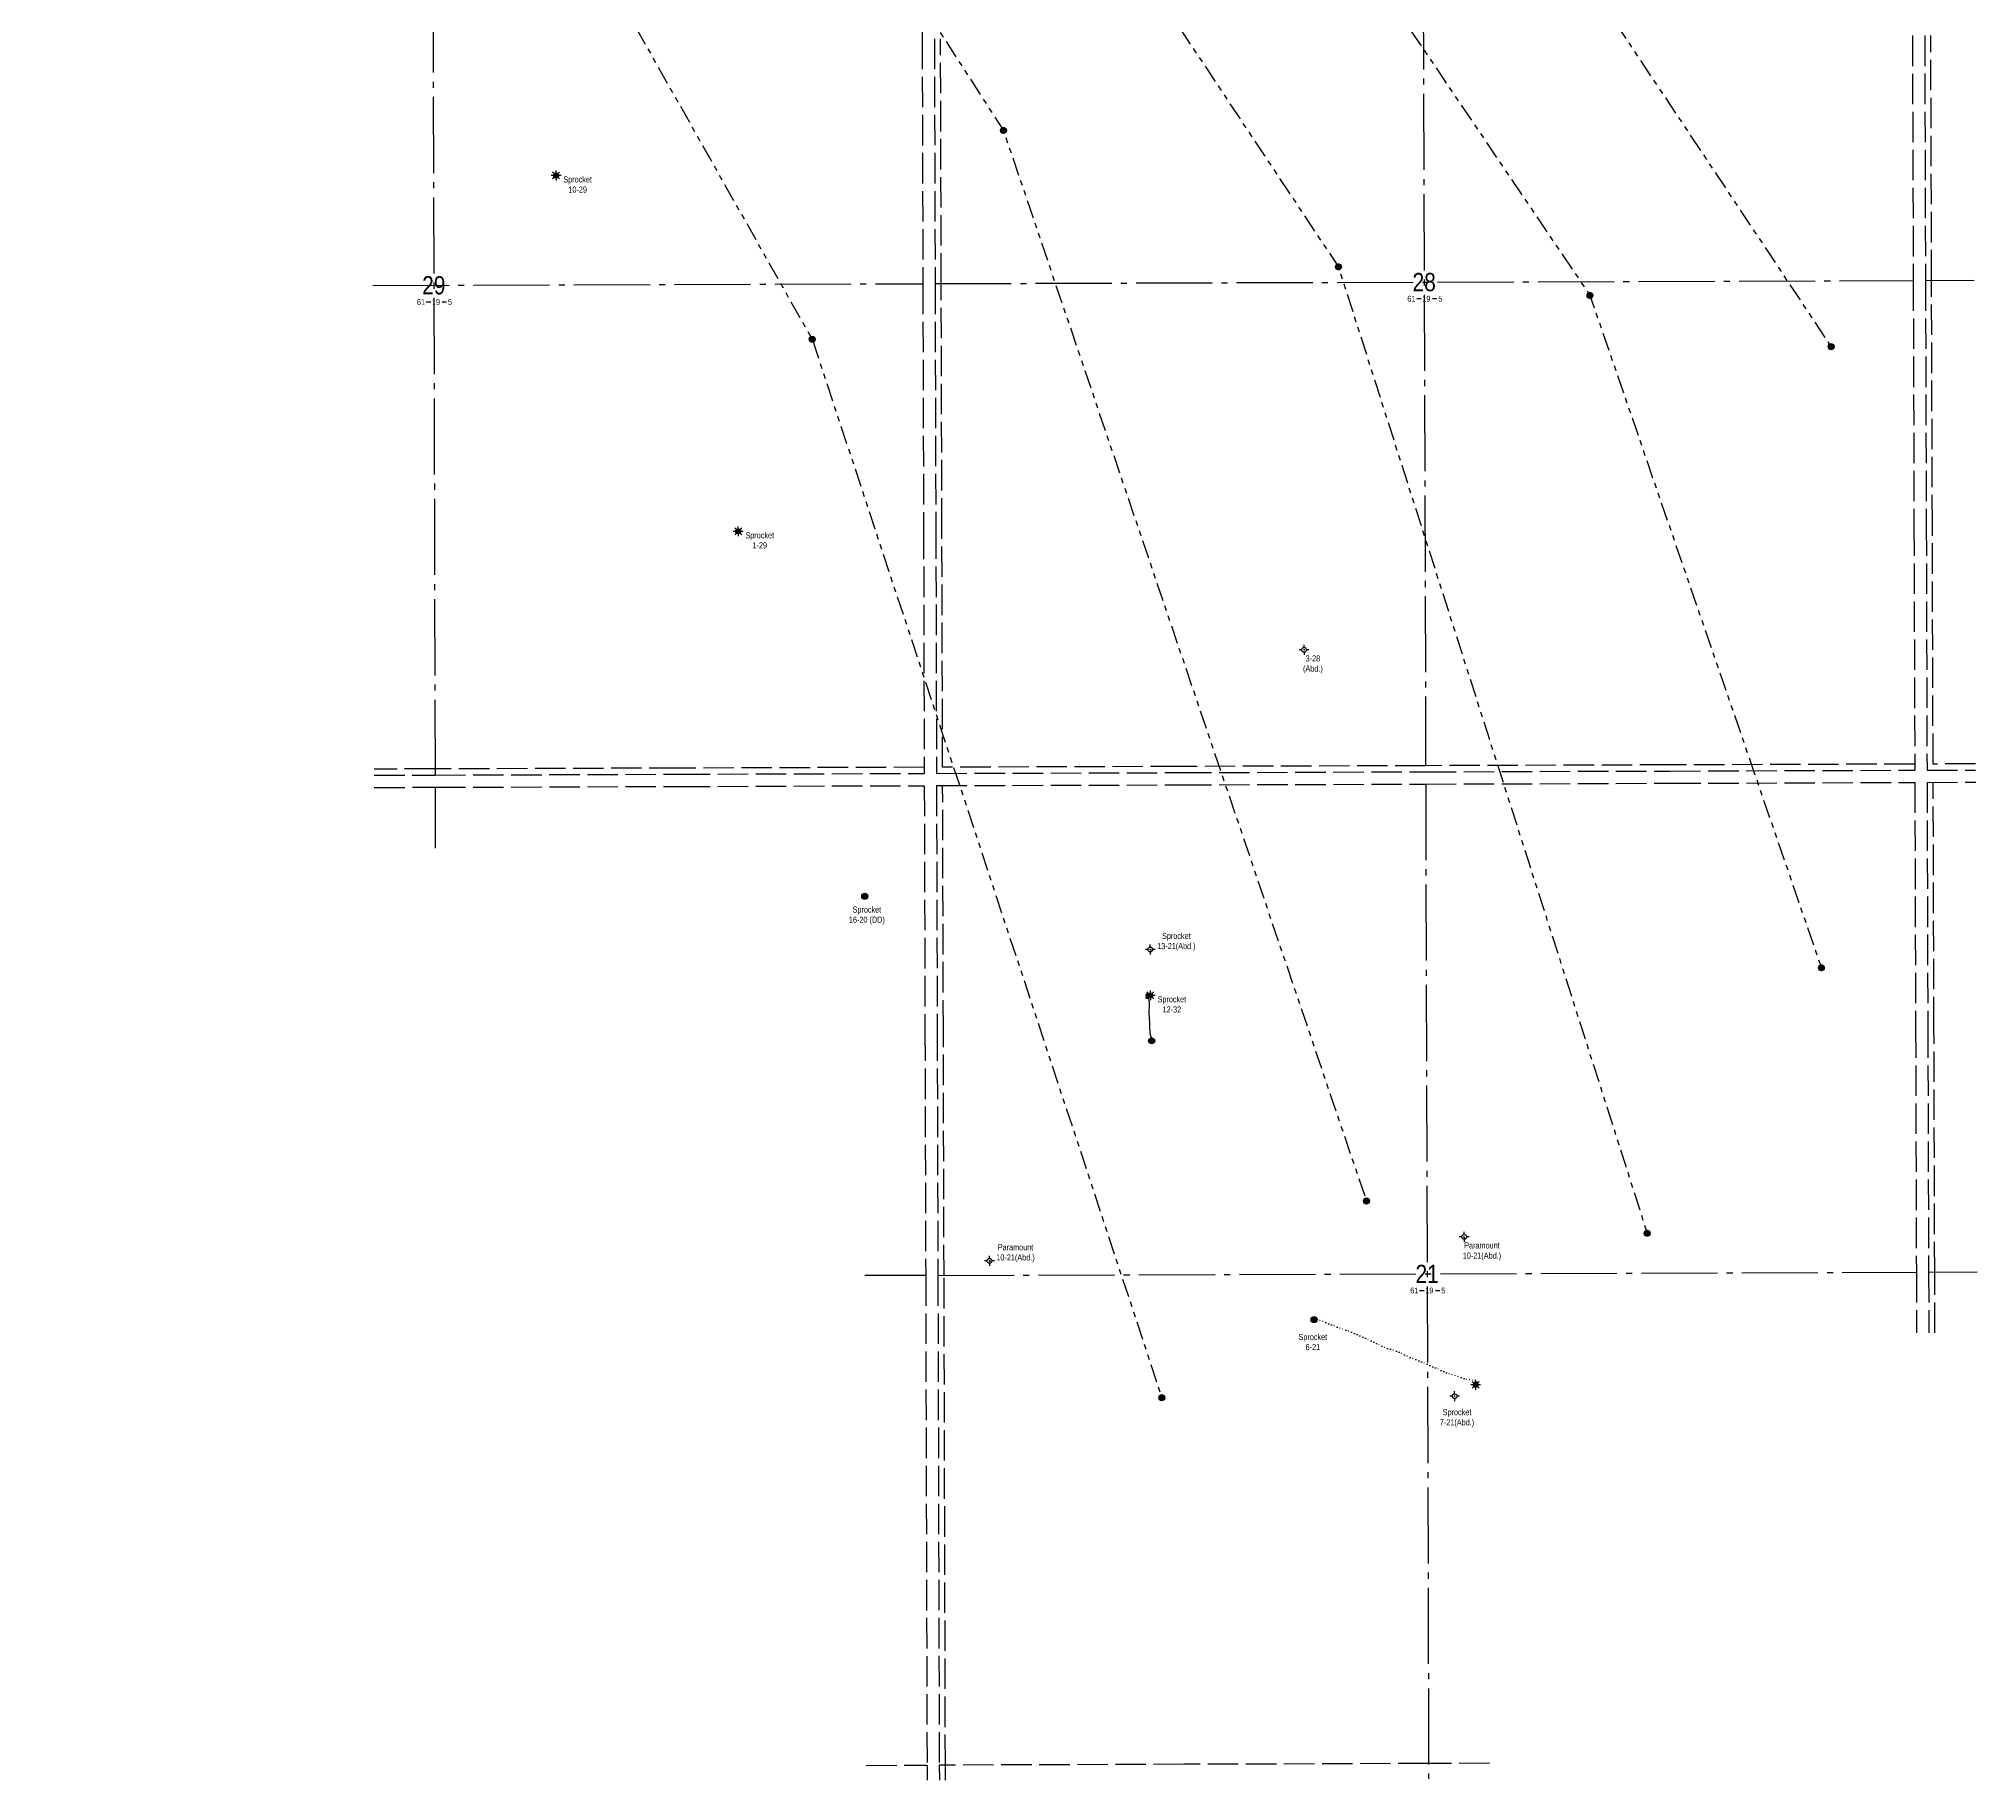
# Model space of a CAD drawing. Extents: x 508832 to 545988, y 6015023 to 6034705.
# Drawn here: x 511461 to 514644, y 6015023 to 6017883 of the extents above; entities that cross this region are included whole.
import ezdxf
from ezdxf.enums import TextEntityAlignment as Align

# ---------------------------------------------------------------- set-up
doc = ezdxf.new("R2010")
doc.units = 0
doc.header["$LTSCALE"] = 5
doc.header["$PDSIZE"] = 0.5
for name, pattern in [('foc-DOT', [1, 0.2, -0.8]), ('foc-DRILLPATH', [14.75, 6, -1.75, 1.75, -1.75, 1.75, -1.75]), ('foc-QUARTERLINE', [33, 25, -3, 2, -3]), ('foc-UNSURVEYED', [12.5, 10, -2.5])]:
    doc.linetypes.add(name, pattern=pattern)
for name, color, linetype in [('10', 1, 'Continuous'), ('9', 3, 'Continuous'), ('ABADATA-DRILL', 8, 'foc-DOT'), ('ABADATA-DRILL-T', 8, 'Continuous'), ('AS-UNDERLAY-H', 141, 'Continuous'), ('DETAIL-HZ-Existing', 8, 'foc-DOT'), ('F-WS-S', 190, 'Continuous'), ('L-MON', 1, 'Continuous'), ('L-QSEC', 8, 'foc-QUARTERLINE'), ('L-SECLBL', 7, 'Continuous'), ('L-USEC', 7, 'foc-UNSURVEYED'), ('locations_3657e79d-6321-4', 7, 'Continuous'), ('P-PDRILLPATH', 12, 'foc-DRILLPATH')]:
    doc.layers.add(name, color=color, linetype=linetype)
doc.layers.add('oil_and_gas_wells_dh', color=7, linetype='Continuous', true_color=0x03aae1)
doc.styles.add('80L', font='ARIALN.TTF', dxfattribs={"height": 10})
doc.styles.add('SIMPLEX', font='ARIALN.TTF')

# ---------------------------------------------------------------- blocks, each defined once
blk = doc.blocks.new('L-SECLBL')
at = {"layer": '9', "color": 7}
for p, q in [((-5.1, -27.8), (-12.3, -27.8)), ((20.7, -27.8), (13.5, -27.8))]:
    blk.add_line(p, q, dxfattribs=at)
at = {"layer": '10', "color": 2, "style": 'SIMPLEX'}
blk.add_attdef('SEC', text='', height=30, dxfattribs=at).set_placement((0, 0), align=Align.MIDDLE)
at = {"layer": '10', "color": 5, "style": '80L'}
blk.add_attdef('TWP', text='', height=9.5, dxfattribs=at).set_placement((-14.4, -27.4), align=Align.MIDDLE_RIGHT)
blk.add_attdef('RGE', text='', height=9.5, dxfattribs=at).set_placement((3.6, -27.4), align=Align.MIDDLE_CENTER)
blk.add_attdef('MER', text='', height=9.5, dxfattribs=at).set_placement((23.2, -27.4), align=Align.MIDDLE_LEFT)
blk = doc.blocks.new('Gabd')
for p, q in [((-0.81, 0), (-1.62, 0)), ((0, 0.81), (0, 1.62)), ((1.62, 0), (0.81, 0)), ((0, -0.81), (0, -1.62))]:
    blk.add_line(p, q)
blk.add_circle((0, 0), 0.8)
blk = doc.blocks.new('GAS')
h = blk.add_hatch(color=255)
h.dxf.hatch_style = 1
edge = h.paths.add_edge_path()
edge.add_arc((0, 0), 0.9, 0, 360)
for p, q in [((-0.81, 0), (-1.62, 0)), ((-0.57, 0.57), (-1.14, 1.14)), ((0, 0.81), (0, 1.62)), ((0.57, 0.57), (1.14, 1.14)), ((1.62, 0), (0.81, 0)), ((-0.57, -0.57), (-1.14, -1.14)), ((0, -0.81), (0, -1.62)), ((1.14, -1.14), (0.57, -0.57))]:
    blk.add_line(p, q)
blk.add_circle((0, 0), 0.8)
blk = doc.blocks.new('BH-Existing')
at = {"layer": 'DETAIL-HZ-Existing'}
h = blk.add_hatch(color=256, dxfattribs=at)
h.dxf.hatch_style = 1
edge = h.paths.add_edge_path()
edge.add_arc((0, 0), 0.5, 0, 360)
at = {"layer": 'AS-UNDERLAY-H'}
blk.add_circle((0, 0), 0.5, dxfattribs=at)
blk = doc.blocks.new('plbh')
at = {"layer": 'L-MON'}
h = blk.add_hatch(color=255, dxfattribs=at)
h.dxf.hatch_style = 1
edge = h.paths.add_edge_path()
edge.add_arc((0, 0), 1.16, 0, 360)
h = blk.add_hatch(color=256, dxfattribs=at)
h.dxf.hatch_style = 1
h.paths.add_polyline_path([(0.96, 0, 1), (-0.96, 0, 1)])
h.paths.add_polyline_path([(0.91, 0, 1), (-0.91, 0, 1)], flags=16)
h = blk.add_hatch(color=256, dxfattribs=at)
h.dxf.hatch_style = 1
h.paths.add_polyline_path([(0.45, 0, 1), (-0.45, 0, 1)])
h.paths.add_polyline_path([(0.4, 0, 1), (-0.4, 0, 1)], flags=16)
at = {"layer": 'L-MON', "color": 240}
for radius in [0.96, 0.91, 0.45, 0.4]:
    blk.add_circle((0, 0), radius, dxfattribs=at)

msp = doc.modelspace()

# ---------------------------------------------------------------- linework, layer by layer
at = {"layer": 'ABADATA-DRILL', "flags": 128}
for points in [[(512815.776, 6016474.965), (512817.585, 6016475.105)], [(513820.569, 6015672.741), (513820.509, 6015672.691), (513820.221, 6015671.94), (513820.172, 6015671.54), (513819.613, 6015671.218), (513819.263, 6015671.397), (513819.031, 6015671.937), (513819.039, 6015672.657), (513819.327, 6015673.417), (513819.805, 6015674.139), (513820.123, 6015674.79), (513820.441, 6015675.371), (513820.889, 6015675.972), (513821.577, 6015676.704), (513822.714, 6015677.578), (513823.621, 6015678.83), (513823.457, 6015679.96), (513823.367, 6015680), (513823.247, 6015680.059), (513822.947, 6015680.118), (513822.446, 6015680.187), (513821.786, 6015680.375), (513821.065, 6015680.583), (513820.365, 6015680.741), (513819.625, 6015680.818), (513818.825, 6015680.786), (513817.875, 6015680.653), (513816.835, 6015680.55), (513815.685, 6015680.526), (513814.475, 6015680.563), (513813.235, 6015680.599), (513811.835, 6015680.675), (513810.324, 6015680.82), (513808.714, 6015681.086), (513807.062, 6015681.461), (513805.291, 6015681.915), (513803.489, 6015682.48), (513801.587, 6015683.174), (513799.635, 6015683.848), (513797.543, 6015684.462), (513795.442, 6015685.046), (513793.35, 6015685.659), (513791.188, 6015686.353), (513789.055, 6015687.086), (513786.893, 6015687.86), (513784.731, 6015688.573), (513782.349, 6015689.296), (513779.836, 6015690.099), (513777.064, 6015691.01), (513774.071, 6015692.041), (513771.037, 6015693.262), (513764.678, 6015696.073), (513758.58, 6015698.735), (513752.673, 6015701.287), (513746.855, 6015703.85), (513741.177, 6015706.362), (513735.65, 6015708.796), (513730.343, 6015711.1), (513725.317, 6015713.055), (513722.734, 6015713.937), (513720.192, 6015714.769), (513717.469, 6015715.681), (513714.435, 6015716.912), (513711.341, 6015718.373), (513708.156, 6015719.923), (513705.092, 6015721.404), (513701.997, 6015722.885), (513699.073, 6015724.256), (513696.289, 6015725.567), (513693.636, 6015726.78), (513691.022, 6015727.902), (513688.259, 6015728.943), (513685.396, 6015729.855), (513682.524, 6015730.636), (513679.822, 6015731.278), (513677.11, 6015731.94), (513674.297, 6015732.801), (513671.284, 6015734.012), (513668.249, 6015735.443), (513661.95, 6015738.544), (513655.961, 6015741.466), (513649.722, 6015744.497), (513643.533, 6015747.429), (513637.235, 6015750.25), (513631.086, 6015753.031), (513628.062, 6015754.432), (513625.178, 6015755.744), (513622.385, 6015756.905), (513619.642, 6015757.957), (513616.918, 6015758.959), (513614.205, 6015759.971), (513611.472, 6015761.002), (513608.809, 6015761.954), (513606.327, 6015762.847), (513604.004, 6015763.7), (513601.852, 6015764.484), (513599.719, 6015765.257), (513597.667, 6015766.021), (513595.645, 6015766.785), (513591.74, 6015768.283), (513588.036, 6015769.682), (513584.452, 6015771.041), (513581.098, 6015772.371), (513577.904, 6015773.641), (513574.921, 6015774.823), (513572.268, 6015775.815), (513569.975, 6015776.618), (513568.043, 6015777.292), (513566.371, 6015777.837), (513564.95, 6015778.283), (513563.789, 6015778.569), (513562.879, 6015778.776), (513562.098, 6015778.964), (513561.468, 6015779.052), (513561.168, 6015779.091), (513559.847, 6015779.347), (513558.936, 6015779.525), (513558.186, 6015779.712), (513557.535, 6015779.91), (513556.955, 6015780.019), (513556.375, 6015780.037), (513555.695, 6015779.925), (513555.306, 6015779.794)]]:
    msp.add_lwpolyline(points, dxfattribs=at)
at = {"layer": 'ABADATA-DRILL', "linetype": 'Continuous', "flags": 128}
msp.add_lwpolyline([(513286.442, 6016312.24), (513286.442, 6016312.24), (513286.192, 6016312.239), (513284.532, 6016312.054), (513282.902, 6016311.939), (513281.253, 6016311.815), (513280.185, 6016311.191), (513279.787, 6016310.28), (513279.22, 6016309.249), (513279.203, 6016308.309), (513279.734, 6016307.79), (513279.965, 6016307.711), (513280.233, 6016308.122), (513280.711, 6016308.933), (513280.777, 6016310.223), (513280.282, 6016312.162), (513280.225, 6016314.462), (513280.713, 6016315.213), (513281.44, 6016316.115), (513281.539, 6016316.575), (513281.099, 6016316.734), (513281.038, 6016316.764), (513280.947, 6016317.144), (513280.987, 6016317.174), (513281.058, 6016317.004), (513281.098, 6016316.874), (513281.149, 6016316.644), (513281.2, 6016316.324), (513281.291, 6016315.955), (513281.402, 6016315.485), (513281.554, 6016314.925), (513281.786, 6016314.206), (513282.108, 6016313.287), (513282.491, 6016312.248), (513282.835, 6016311.179), (513283.108, 6016310.11), (513283.464, 6016307.941), (513283.73, 6016305.952), (513284.045, 6016304.033), (513284.271, 6016302.013), (513284.406, 6016300.164), (513284.542, 6016298.394), (513284.567, 6016296.414), (513284.484, 6016294.204), (513284.34, 6016291.863), (513284.247, 6016289.533), (513284.224, 6016287.213), (513284.171, 6016284.913), (513284.147, 6016282.663), (513284.213, 6016280.513), (513284.319, 6016278.403), (513284.538, 6016275.324), (513284.707, 6016272.354), (513284.806, 6016269.225), (513284.915, 6016266.115), (513285.044, 6016263.045), (513285.183, 6016259.976), (513285.321, 6016257.186), (513285.476, 6016255.307), (513285.641, 6016253.547), (513285.664, 6016252.767), (513285.635, 6016252.127), (513285.617, 6016251.677), (513285.598, 6016251.317), (513285.599, 6016250.867), (513285.691, 6016250.327), (513285.832, 6016249.718), (513285.984, 6016249.038), (513286.166, 6016248.368), (513286.398, 6016247.749), (513286.59, 6016247.16), (513286.762, 6016246.55), (513286.963, 6016245.921), (513287.125, 6016245.291), (513287.247, 6016244.662), (513287.421, 6016243.412), (513287.492, 6016242.802), (513287.584, 6016242.303), (513287.948, 6016240.904), (513288.049, 6016240.564), (513288.15, 6016240.074), (513288.667, 6016237.616)], dxfattribs=at)
at = {"layer": 'L-QSEC', "flags": 128}
for points in [[(513733.658, 6018287.854), (513738.441, 6016689.453)], [(512107.829, 6018282.64), (512112.079, 6016674.118)], [(512010.008, 6017478.057), (512912.956, 6017480.97)], [(512933.062, 6017481.035), (514539.065, 6017486.216)], [(514559.171, 6017486.28), (514639.011, 6017486.538)], [(512112.132, 6016654.012), (512112.396, 6016554.066)], [(513738.531, 6016659.294), (513743.428, 6015025.721)], [(512917.545, 6015852.375), (512817.644, 6015852.049)], [(512937.651, 6015852.441), (514544.226, 6015857.691)], [(514564.332, 6015857.754), (514644.172, 6015858.015)]]:
    msp.add_lwpolyline(points, dxfattribs=at)
at = {"layer": 'L-USEC'}
for p, q in [((512910.69, 6018285.215), (512911.823, 6017883.093)), ((512911.823, 6017883.093), (512912.956, 6017480.97)), ((512931.929, 6017883.149), (512933.062, 6017481.027)), ((512943.114, 6017481.067), (512941.983, 6017883.191)), ((514537.79, 6017888.323), (514539.065, 6017486.216)), ((514557.897, 6017888.387), (514559.171, 6017486.28)), ((514569.223, 6017486.313), (514567.949, 6017888.421)), ((512912.956, 6017480.97), (512914.09, 6017078.843)), ((512933.062, 6017481.027), (512934.196, 6017078.9)), ((512944.249, 6017078.941), (512943.114, 6017481.067)), ((514539.065, 6017486.216), (514540.34, 6017084.107)), ((514559.171, 6017486.28), (514560.447, 6017084.171)), ((514570.498, 6017084.206), (514569.223, 6017486.313)), ((512914.09, 6017078.843), (512915.223, 6016676.726)), ((512934.196, 6017078.9), (512935.329, 6016676.792)), ((512945.353, 6016686.877), (512944.249, 6017078.941)), ((514540.34, 6017084.107), (514541.615, 6016682.007)), ((514560.447, 6017084.171), (514561.722, 6016682.073)), ((514571.741, 6016692.158), (514570.498, 6017084.206)), ((514541.584, 6016692.059), (514140.012, 6016690.756)), ((514641.527, 6016692.383), (514571.741, 6016692.157)), ((512112.053, 6016684.17), (512012.107, 6016683.846)), ((512012.121, 6016673.794), (512112.067, 6016674.118)), ((512513.623, 6016685.474), (512112.053, 6016684.17)), ((512112.067, 6016674.118), (512513.64, 6016675.422)), ((512915.195, 6016686.779), (512513.623, 6016685.474)), ((512513.64, 6016675.422), (512915.215, 6016676.726)), ((512935.301, 6016686.844), (512935.301, 6016686.844)), ((512935.329, 6016676.792), (513336.887, 6016678.096)), ((513336.865, 6016688.15), (512945.353, 6016686.877)), ((513738.441, 6016689.453), (513336.865, 6016688.15)), ((513336.887, 6016678.096), (513738.466, 6016679.401)), ((514140.012, 6016690.756), (513738.441, 6016689.453)), ((513738.466, 6016679.401), (514140.039, 6016680.704)), ((513738.531, 6016659.294), (514140.104, 6016660.598)), ((514140.039, 6016680.704), (514541.615, 6016682.007)), ((514140.104, 6016660.598), (514541.679, 6016661.901)), ((514541.679, 6016661.901), (514542.952, 6016259.796)), ((514561.722, 6016682.073), (514641.559, 6016682.332)), ((514561.785, 6016661.967), (514641.623, 6016662.226)), ((514561.785, 6016661.967), (514563.058, 6016259.86)), ((514561.785, 6016661.967), (514563.058, 6016259.86)), ((514573.11, 6016259.896), (514571.837, 6016661.999)), ((512012.186, 6016653.688), (512112.132, 6016654.012)), ((512112.132, 6016654.012), (512513.706, 6016655.316)), ((512513.706, 6016655.316), (512915.28, 6016656.62)), ((512915.28, 6016656.62), (512916.413, 6016254.498)), ((512935.386, 6016656.686), (513336.952, 6016657.99)), ((512935.386, 6016656.686), (512936.519, 6016254.555)), ((512946.571, 6016254.597), (512945.438, 6016656.718)), ((513336.952, 6016657.99), (513738.531, 6016659.294)), ((512916.413, 6016254.498), (512917.545, 6015852.375)), ((512936.519, 6016254.555), (512937.651, 6015852.432)), ((512947.704, 6015852.473), (512946.571, 6016254.597)), ((514542.952, 6016259.796), (514544.226, 6015857.691)), ((514563.058, 6016259.86), (514564.332, 6015857.756)), ((514563.058, 6016259.86), (514564.332, 6015857.754)), ((514574.384, 6015857.787), (514573.11, 6016259.896)), ((512917.545, 6015852.375), (512919.811, 6015048.133)), ((512937.651, 6015852.432), (512939.917, 6015048.189)), ((514544.226, 6015857.691), (514544.542, 6015757.904)), ((514564.332, 6015857.754), (514564.648, 6015757.968)), ((514574.701, 6015757.955), (514574.384, 6015857.787)), ((512819.984, 6015047.8), (512919.811, 6015048.133)), ((512919.811, 6015048.133), (512919.881, 6015023.398)), ((513341.626, 6015049.519), (512939.917, 6015048.199)), ((512939.917, 6015048.189), (512939.987, 6015023.455)), ((512950.039, 6015023.484), (512949.969, 6015048.232)), ((513743.347, 6015050.837), (513341.626, 6015049.519)), ((513843.292, 6015051.166), (513743.347, 6015050.837))]:
    msp.add_line(p, q, dxfattribs=at)
msp.add_lwpolyline([(512949.969, 6015048.232), (512947.704, 6015852.473)], dxfattribs=at)
at = {"layer": 'locations_3657e79d-6321-4', "linetype": 'Continuous'}
for p in [(513286.419, 6016387.678), (513288.675, 6016237.586), (513801.167, 6015914.978), (513022.32, 6015876.431)]:
    msp.add_point(p, dxfattribs=at)
at = {"layer": 'oil_and_gas_wells_dh'}
for p in [(512310.759, 6017658.562), (512610.568, 6017073.778), (513538.858, 6016879.591), (513287.454, 6016386.946), (513802.202, 6015914.246), (513023.356, 6015875.699), (513786.125, 6015653.945)]:
    msp.add_point(p, dxfattribs=at)
at = {"layer": 'P-PDRILLPATH', "flags": 128}
for points in [[(512374.297, 6020425.488), (514404.256, 6017377.539)], [(512185.295, 6020156.499), (514008.26, 6017461.546), (514388.244, 6016357.565)], [(511947.294, 6019987.508), (513595.263, 6017508.554), (514102.241, 6015921.585)], [(511711.293, 6019799.518), (513045.269, 6017732.559), (513641.246, 6015974.596)], [(511461.293, 6019633.527), (512731.267, 6017389.577), (513305.245, 6015651.614)]]:
    msp.add_lwpolyline(points, dxfattribs=at)

# ---------------------------------------------------------------- block references
at = {"layer": 'ABADATA-DRILL-T'}
for name, p, xscale, yscale, zscale in [('GAS', (512310.759, 6017658.562), 4.997313500000001, 4.997313500000001, 4.997313500000001), ('GAS', (512609.766, 6017074.222), 4.997313500000001, 4.997313500000001, 4.997313500000001), ('Gabd', (513538.858, 6016879.591), 5, 5, 5), ('Gabd', (513286.419, 6016387.678), 5, 5, 5), ('GAS', (513286.442, 6016312.24), 4.997313500000001, 4.997313500000001, 4.997313500000001), ('Gabd', (513801.738, 6015915.596), 5, 5, 5), ('Gabd', (513022.32, 6015876.431), 5, 5, 5)]:
    msp.add_blockref(name, p, dxfattribs=dict(at, xscale=xscale, yscale=yscale, zscale=zscale))
at = {"layer": 'DETAIL-HZ-Existing', "xscale": 9.994627000000001, "yscale": 9.994627000000001, "zscale": 9.994627000000001}
for p in [(512817.585, 6016475.105), (513288.667, 6016237.616), (513555.306, 6015779.794)]:
    msp.add_blockref('BH-Existing', p, dxfattribs=at)
at = {"layer": 'F-WS-S', "color": 6, "linetype": 'Continuous', "xscale": 5, "yscale": 5, "zscale": 5}
for name, p in [('GAS', (513820.569, 6015672.741)), ('Gabd', (513786.125, 6015653.945))]:
    msp.add_blockref(name, p, dxfattribs=at)
at = {"layer": 'L-MON', "linetype": 'Continuous', "xscale": 5, "yscale": 5, "zscale": 5}
for p in [(513045.269, 6017732.559), (513595.263, 6017508.554), (514008.26, 6017461.546), (512731.267, 6017389.577), (514404.256, 6017377.539), (514388.244, 6016357.565), (513641.246, 6015974.596), (514102.241, 6015921.585), (513305.245, 6015651.614)]:
    msp.add_blockref('plbh', p, dxfattribs=at)
at = {"layer": 'L-SECLBL', "color": 2}
for p, values in [((512109.954, 6017478.379), {'SEC': '29', 'TWP': '61', 'RGE': '19', 'MER': '5'}), ((513736.064, 6017483.625), {'SEC': '28', 'TWP': '61', 'RGE': '19', 'MER': '5'}), ((513740.939, 6015855.066), {'SEC': '21', 'TWP': '61', 'RGE': '19', 'MER': '5'})]:
    msp.add_blockref('L-SECLBL', p, dxfattribs=at).add_auto_attribs(values)

# ---------------------------------------------------------------- texts
at = {"layer": 'ABADATA-DRILL-T', "attachment_point": 1, "style": '80L'}
for s, width, gutter_width, insert, char_height in [('\\pxqc;Sprocket\\P10-29', 45.24325, 50, (512323.526, 6017657.177), 9.99463), ('\\pxqc;Sprocket\\P1-29', 45.24325, 50, (512622.532, 6017072.837), 9.99463), ('\\pxqc;3-28 (Abd.)', 30.6144, 50.027, (513538.08, 6016870.628), 10), ('\\pxqc;Sprocket\\P13-21(Abd.)', 59.92756, 50.027, (513299.231, 6016414.844), 10), ('\\pxqc;Sprocket\\P12-32', 45.24325, 50, (513299.208, 6016310.855), 9.99463), ('\\pxqc;Paramount\\P10-21(Abd.)', 59.92756, 50.027, (513035.133, 6015903.597), 10), ('\\pxqc;Paramount\\P10-21(Abd.)', 59.92756, 50.027, (513800.96, 6015906.633), 10), ('\\pxqc;Sprocket\\P6-21', 59.92756, 50.027, (513523.316, 6015756.315), 10), ('\\pxqc;Sprocket\\P7-21(Abd.)', 59.92756, 50.027, (513760.019, 6015632.846), 10)]:
    msp.add_mtext_dynamic_manual_height_columns(s, width=width, gutter_width=gutter_width, heights=[0], dxfattribs=dict(at, insert=insert, char_height=char_height))
at = {"layer": 'DETAIL-HZ-Existing', "insert": (512792.967, 6016458.216), "char_height": 9.99463, "attachment_point": 1, "style": '80L'}
msp.add_mtext_dynamic_manual_height_columns('\\pxqc;Sprocket\\P16-20 (DD)', width=56.04816, gutter_width=50, heights=[0], dxfattribs=at)

doc.saveas('drawing.dxf')
